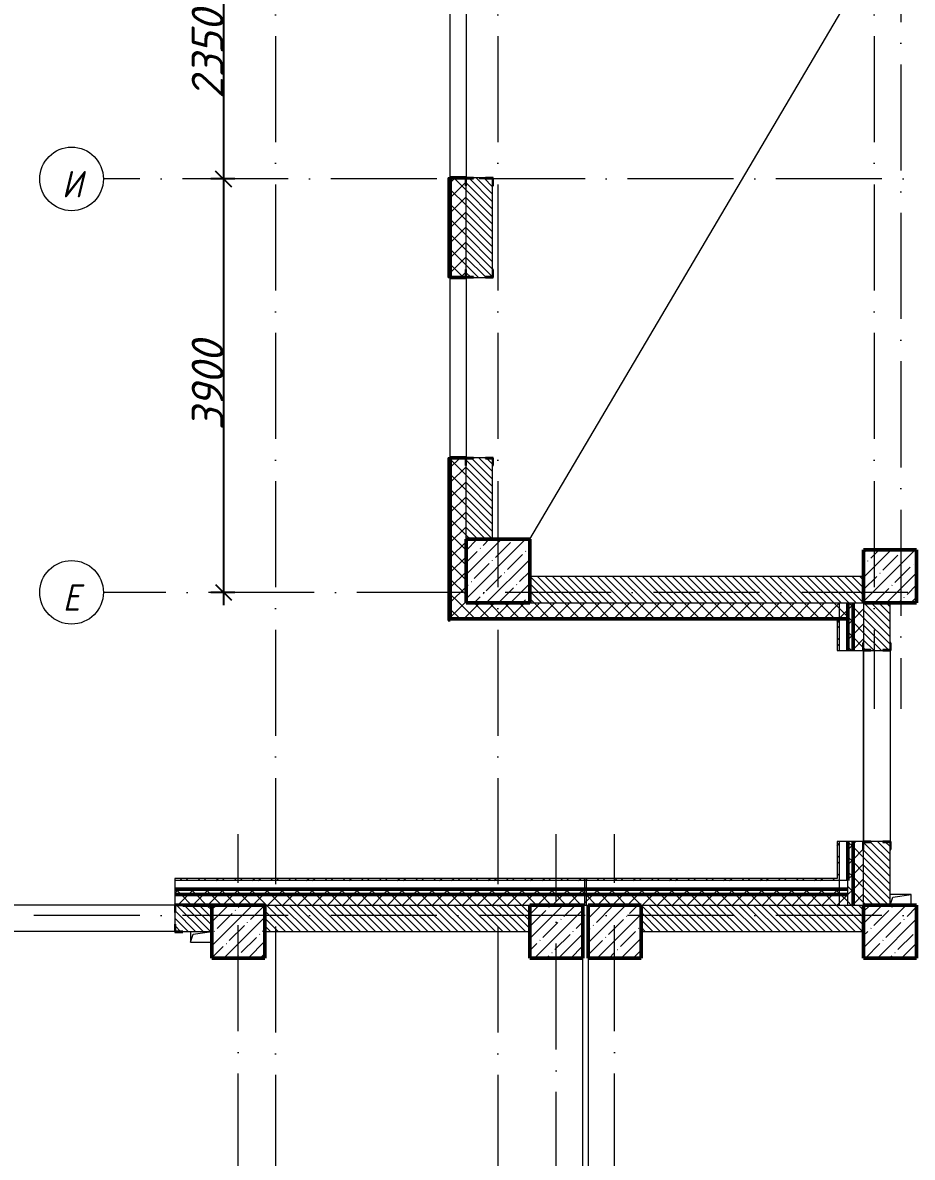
# Model space of a CAD drawing. Header units: millimetres. Extents: x -537608 to 253996, y -217170 to 186033.
# Drawn here: x -112119 to -103725, y 90285 to 100989 of the extents above; entities that cross this region are included whole.
import ezdxf

# ---------------------------------------------------------------- set-up
doc = ezdxf.new("R2010")
doc.units = ezdxf.units.MM
doc.linetypes.add('50_200_ШТРИХ_1Т_ш5_п1_п1_', pattern=[1400, 1000, -200, 0, -200])
for name, color, linetype, lineweight in [('A-____-____-DIMS', 7, 'Continuous', 9), ('A-DETL-____-OTLN-4', 7, 'Continuous', 18), ('A-FLOR-____-OTLN', 7, 'Continuous', 9), ('A-GENM-____-MCUT', 7, 'Continuous', 25), ('A-GENM-____-OTLN', 7, 'Continuous', 9), ('A-GENM-____-OTLN-1', 7, 'Continuous', 25), ('A-WALL-____-MCUT-2', 7, 'Continuous', 50), ('A-WALL-____-MCUT-3', 7, 'Continuous', 9), ('A-WALL-____-OTLN', 7, 'Continuous', 9), ('A-WALL-____-PATT-1', 7, 'Continuous', 9), ('A-WALL-FNSH-MCUT-1', 7, 'Continuous', 9), ('S-COLS-____-MCUT', 7, 'Continuous', 50), ('S-COLS-____-OTLN', 7, 'Continuous', 9), ('S-GRID-____-IDEN', 7, 'Continuous', 9), ('S-GRID-____-OTLN-1', 7, '50_200_ШТРИХ_1Т_ш5_п1_п1_', 9)]:
    doc.layers.add(name, color=color, linetype=linetype, lineweight=lineweight)
doc.styles.add('ISOCPEUR_I', font='isocpeui.ttf', dxfattribs={"height": 300})
doc.dimstyles.new('ISO-2_5_0_9К_БОЛЬШОЙ_ОСИ', dxfattribs={"dimscale": 304.8, "dimtxt": 248.995294, "dimasz": 0.492126, "dimexe": 0.393701, "dimexo": 0, "dimgap": 0, "dimtad": 1, "dimdec": 0, "dimzin": 0, "dimdsep": 46, "dimtxsty": 'ISOCPEUR_I', "dimblk1": 'OBLIQUE', "dimblk2": 'OBLIQUE', "dimsah": 1, "dimcen": 0.09, "dimdle": 0.393701, "dimazin": 0, "dimtfac": 1, "dimtdec": 4, "dimtix": 1, "dimtmove": 0, "dimatfit": 3, "dimfxl": 1, "dimtvp": 1, "dimtolj": 1, "dimtzin": 0, "dimarcsym": 2})
pattern_1 = [(45, (-178684.97, 83184.24), (-70.71068, 70.71068), []), (135, (-178684.97, 83184.24), (-70.71068, -70.71068), [])]
pattern_2 = [(45, (-178684.97, 83184.24), (-85.53659, 85.53659), []), (45, (-178627.95, 83184.24), (-85.53659, 85.53659), [])]
pattern_3 = [(135, (-178684.97, 83184.237), (-35.35534, -35.35534), [])]

# ---------------------------------------------------------------- blocks, each defined once
blk = doc.blocks.new('BSC_Колонна _Прямоугольная - 600х600-V84-АР1_План отверстий 3 этажа в осях 1-64_А-ГГ')
at = {"layer": 'S-COLS-____-OTLN'}
h = blk.add_hatch(dxfattribs=at)
h.set_pattern_fill('FP_121', color=256, style=0, pattern_type=2)
h.set_pattern_definition([(45, (-71050, -12631.04), (-114.04925, 114.04925), []), (45, (-70935.95, -12631.04), (-114.04925, 114.04925), [201.613, -40.323, 3.353, -36.97])])
h.paths.add_polyline_path([(-300, -300), (300, -300), (300, 300), (-300, 300)], flags=0)
at = {"layer": 'S-COLS-____-MCUT'}
for p, q in [((300, 300), (-300, 300)), ((-300, 300), (-300, -300)), ((300, -300), (300, 300)), ((-300, -300), (300, -300))]:
    blk.add_line(p, q, dxfattribs=at)
blk = doc.blocks.new('BSC_Колонна _Прямоугольная - 500х500-V117-АР1_План отверстий 3 этажа в осях 1-64_А-ГГ')
at = {"layer": 'S-COLS-____-OTLN'}
h = blk.add_hatch(dxfattribs=at)
h.set_pattern_fill('FP_140', color=256, style=0, pattern_type=2)
h.set_pattern_definition([(45, (-68600, -9231.04), (-114.04925, 114.04925), []), (45, (-68485.95, -9231.04), (-114.04925, 114.04925), [201.613, -40.323, 3.353, -36.97])])
h.paths.add_polyline_path([(-250, -250), (250, -250), (250, 250), (-250, 250)], flags=0)
at = {"layer": 'S-COLS-____-MCUT'}
for p, q in [((250, 250), (-250, 250)), ((-250, 250), (-250, -250)), ((250, -250), (250, 250)), ((-250, -250), (250, -250))]:
    blk.add_line(p, q, dxfattribs=at)
blk = doc.blocks.new('BSC_Колонна _Прямоугольная - 500х500-V133-АР1_План отверстий 3 этажа в осях 1-64_А-ГГ')
at = {"layer": 'S-COLS-____-OTLN'}
h = blk.add_hatch(dxfattribs=at)
h.set_pattern_fill('FP_156', color=256, style=0, pattern_type=2)
h.set_pattern_definition([(45, (-72150, -9231.04), (-114.04925, 114.04925), []), (45, (-72035.95, -9231.04), (-114.04925, 114.04925), [201.613, -40.323, 3.353, -36.97])])
h.paths.add_polyline_path([(-250, -250), (250, -250), (250, 250), (-250, 250)], flags=0)
at = {"layer": 'S-COLS-____-MCUT'}
for p, q in [((250, 250), (-250, 250)), ((-250, 250), (-250, -250)), ((250, -250), (250, 250)), ((-250, -250), (250, -250))]:
    blk.add_line(p, q, dxfattribs=at)
blk = doc.blocks.new('BSC_Колонна _Прямоугольная - 500х500-V134-АР1_План отверстий 3 этажа в осях 1-64_А-ГГ')
at = {"layer": 'S-COLS-____-OTLN'}
h = blk.add_hatch(dxfattribs=at)
h.set_pattern_fill('FP_157', color=256, style=0, pattern_type=2)
h.set_pattern_definition([(45, (-71600, -9231.04), (-114.04925, 114.04925), []), (45, (-71485.95, -9231.04), (-114.04925, 114.04925), [201.613, -40.323, 3.353, -36.97])])
h.paths.add_polyline_path([(-250, -250), (250, -250), (250, 250), (-250, 250)], flags=0)
at = {"layer": 'S-COLS-____-MCUT'}
for p, q in [((250, 250), (-250, 250)), ((-250, 250), (-250, -250)), ((250, -250), (250, 250)), ((-250, -250), (250, -250))]:
    blk.add_line(p, q, dxfattribs=at)
blk = doc.blocks.new('BSC_Колонна _Прямоугольная - 500х500-V154-АР1_План отверстий 3 этажа в осях 1-64_А-ГГ')
at = {"layer": 'S-COLS-____-OTLN'}
h = blk.add_hatch(dxfattribs=at)
h.set_pattern_fill('FP_177', color=256, style=0, pattern_type=2)
h.set_pattern_definition([(45, (-74750, -12581.04), (-114.04925, 114.04925), []), (45, (-74635.95, -12581.04), (-114.04925, 114.04925), [201.613, -40.323, 3.353, -36.97])])
h.paths.add_polyline_path([(-250, -250), (250, -250), (250, 250), (-250, 250)], flags=0)
at = {"layer": 'S-COLS-____-MCUT'}
for p, q in [((250, 250), (-250, 250)), ((-250, 250), (-250, -250)), ((250, -250), (250, 250)), ((-250, -250), (250, -250))]:
    blk.add_line(p, q, dxfattribs=at)
blk = doc.blocks.new('BSC_Колонна _Прямоугольная - 500х500-V159-АР1_План отверстий 3 этажа в осях 1-64_А-ГГ')
at = {"layer": 'S-COLS-____-OTLN'}
h = blk.add_hatch(dxfattribs=at)
h.set_pattern_fill('FP_183', color=256, style=0, pattern_type=2)
h.set_pattern_definition([(45, (-74750, -9231.04), (-114.04925, 114.04925), []), (45, (-74635.95, -9231.04), (-114.04925, 114.04925), [201.613, -40.323, 3.353, -36.97])])
h.paths.add_polyline_path([(-250, -250), (250, -250), (250, 250), (-250, 250), (-250, 103)], flags=0)
at = {"layer": 'S-COLS-____-MCUT'}
for p, q in [((250, 250), (-250, 250)), ((-250, 250), (-250, -250)), ((250, -250), (250, 250)), ((-250, -250), (250, -250))]:
    blk.add_line(p, q, dxfattribs=at)
blk = doc.blocks.new('Фахверк_СКБ_Уголок - 250_3380-27498580-АР1_План отверстий 3 этажа в осях 1-64_А-ГГ')
at = {"layer": 'A-GENM-____-MCUT'}
for p, q in [((200, 181), (125, 181)), ((125, 181), (125, 106)), ((131, 106), (131, 175)), ((131, 175), (200, 175)), ((200, 175), (200, 181)), ((125, 106), (131, 106)), ((131, -6), (125, -6)), ((125, -6), (125, -81)), ((125, -81), (200, -81)), ((131, -75), (131, -6)), ((200, -75), (131, -75)), ((200, -81), (200, -75))]:
    blk.add_line(p, q, dxfattribs=at)
blk = doc.blocks.new('Фахверк_СКБ_Уголок - 250_2700-27497298-АР1_План отверстий 3 этажа в осях 1-64_А-ГГ')
at = {"layer": 'A-GENM-____-MCUT'}
for p, q in [((200, 181), (125, 181)), ((125, 181), (125, 106)), ((131, 106), (131, 175)), ((131, 175), (200, 175)), ((200, 175), (200, 181)), ((125, 106), (131, 106)), ((131, -6), (125, -6)), ((125, -6), (125, -81)), ((125, -81), (200, -81)), ((131, -75), (131, -6)), ((200, -75), (131, -75)), ((200, -81), (200, -75))]:
    blk.add_line(p, q, dxfattribs=at)
blk = doc.blocks.new('AR_Отверстие прямоугольное _в плите_ - AR_Отверстие прямоугольное _в плите_-V180-АР1_План отверстий 3 этажа в осях 1-64_А-ГГ')
at = {"layer": 'A-GENM-____-OTLN'}
for p, q in [((-100, 50), (-100, -50)), ((-100, -50), (-75, 25)), ((-75, 25), (100, 50)), ((-100, -50), (100, -50))]:
    blk.add_line(p, q, dxfattribs=at)
blk = doc.blocks.new('AR_Отверстие прямоугольное _в плите_ - AR_Отверстие прямоугольное _в плите_-30510746-АР1_План отверстий 3 этажа в осях 1-64_А-ГГ')
at = {"layer": 'A-GENM-____-OTLN'}
for p, q in [((100, 50), (-100, 50)), ((-100, -50), (-75, 25)), ((-75, 25), (100, 50)), ((100, -50), (100, 50))]:
    blk.add_line(p, q, dxfattribs=at)
blk = doc.blocks.new('Стены 6 - Стены 4-31195849-АР1_План отверстий 3 этажа в осях 1-64_А-ГГ')
at = {"layer": 'A-WALL-____-MCUT-3'}
for p, q in [((-1799, 41030), (-1799, 41010)), ((-1549, 41030), (-1799, 41030)), ((-1799, 41010), (-1549, 41010)), ((-1549, 41010), (-1549, 41030))]:
    blk.add_line(p, q, dxfattribs=at)
blk = doc.blocks.new('Ось сетки - Круг_Ø6_00__ISO-2_5_0_9K_-25732049-АР1_План отверстий 3 этажа в осях 1-64_А-ГГ')
at = {"layer": 'S-GRID-____-IDEN'}
blk.add_circle((0, 0), 3, dxfattribs=at)
blk = doc.blocks.new('_Oblique')
at = {"color": 0, "linetype": 'ByBlock', "lineweight": -2}
blk.add_line((-0.5, -0.5), (0.5, 0.5), dxfattribs=at)
blk = doc.blocks.new('*D1120')
at = {"layer": 'A-____-____-DIMS', "color": 0, "lineweight": -2, "transparency": 16777216}
for p, q in [((-110225, 101985), (-110225, 99395)), ((-110119, 101865), (-110345, 101865)), ((-110119, 99515), (-110345, 99515))]:
    blk.add_line(p, q, dxfattribs=at)
at = {"layer": 'Defpoints', "color": 0, "transparency": 16777216}
for p in [(-110119, 101865), (-110225, 99515), (-110119, 99515)]:
    blk.add_point(p, dxfattribs=at)
at = {"layer": 'A-____-____-DIMS', "color": 0, "lineweight": -2, "transparency": 16777216, "xscale": 150, "yscale": 150, "zscale": 150}
for p, rotation in [((-110225, 101865), 90), ((-110225, 99515), 270)]:
    blk.add_blockref('_Oblique', p, dxfattribs=dict(at, rotation=rotation))
at = {"layer": 'A-____-____-DIMS', "color": 0, "transparency": 16777216, "insert": (-110375, 100690), "char_height": 300, "width": 758.48, "attachment_point": 5, "rotation": 90, "style": 'ISOCPEUR_I'}
blk.add_mtext('\\A1;2350', dxfattribs=at)
blk = doc.blocks.new('*D1121')
at = {"layer": 'A-____-____-DIMS', "color": 0, "lineweight": -2, "transparency": 16777216}
for p, q in [((-110225, 99635), (-110225, 95495)), ((-110119, 99515), (-110345, 99515)), ((-110119, 95615), (-110345, 95615))]:
    blk.add_line(p, q, dxfattribs=at)
at = {"layer": 'Defpoints', "color": 0, "transparency": 16777216}
for p in [(-110119, 99515), (-110225, 95615), (-110119, 95615)]:
    blk.add_point(p, dxfattribs=at)
at = {"layer": 'A-____-____-DIMS', "color": 0, "lineweight": -2, "transparency": 16777216, "xscale": 150, "yscale": 150, "zscale": 150}
for p, rotation in [((-110225, 99515), 90), ((-110225, 95615), 270)]:
    blk.add_blockref('_Oblique', p, dxfattribs=dict(at, rotation=rotation))
at = {"layer": 'A-____-____-DIMS', "color": 0, "transparency": 16777216, "insert": (-110375, 97565), "char_height": 300, "width": 758.48, "attachment_point": 5, "rotation": 90, "style": 'ISOCPEUR_I'}
blk.add_mtext('\\A1;3900', dxfattribs=at)

msp = doc.modelspace()

# ---------------------------------------------------------------- hatches: boundary and pattern name
at = {"layer": 'A-WALL-____-PATT-1'}
h = msp.add_hatch(dxfattribs=at)
h.set_pattern_fill('FP_1', color=256, style=0, pattern_type=2)
h.set_pattern_definition(pattern_1)
h.paths.add_polyline_path([(-108084.9702, 95515.2788), (-107934.9702, 95515.2788), (-107934.9702, 96810.2788), (-107940.9702, 96810.2788), (-107940.9702, 96885.2788), (-108084.9702, 96885.2788)], flags=0)
h.paths.add_polyline_path([(-108000.0756, 98585.2788), (-107940.9702, 98585.2788), (-107940.9702, 98660.2788), (-107934.9702, 98660.2788), (-107934.9702, 99450.2788), (-107940.9702, 99450.2788), (-107940.9702, 99525.2788), (-108084.9702, 99525.2788), (-108084.9702, 98585.2788)], flags=0)
h.paths.add_polyline_path([(-108000.0756, 101225.2788), (-107940.9702, 101225.2788), (-107940.9702, 101300.2788), (-107934.9702, 101300.2788), (-107934.9702, 102690.2788), (-107940.9702, 102690.2788), (-107940.9702, 102765.2788), (-108084.9702, 102765.2788), (-108084.9702, 101225.2788)], flags=0)
h.paths.add_polyline_path([(-108000.0756, 104465.2788), (-107940.9702, 104465.2788), (-107940.9702, 104540.2788), (-107934.9702, 104540.2788), (-107934.9702, 105330.2788), (-107940.9702, 105330.2788), (-107940.9702, 105405.2788), (-108084.9702, 105405.2788), (-108084.9702, 104465.2788)], flags=0)
h.paths.add_polyline_path([(-108000.0756, 107105.2788), (-107940.9702, 107105.2788), (-107940.9702, 107180.2788), (-107934.9702, 107180.2788), (-107934.9702, 108570.2788), (-107940.9702, 108570.2788), (-107940.9702, 108645.2788), (-108084.9702, 108645.2788), (-108084.9702, 107105.2788)], flags=0)
h.paths.add_polyline_path([(-108084.9702, 110345.2788), (-107940.9702, 110345.2788), (-107940.9702, 110420.2788), (-107934.9702, 110420.2788), (-107934.9702, 111210.2788), (-107940.9702, 111210.2788), (-107940.9702, 111285.2788), (-108084.9702, 111285.2788)], flags=0)
h.paths.add_polyline_path([(-108084.9702, 112985.2788), (-107940.9702, 112985.2788), (-107940.9702, 113060.2788), (-107934.9702, 113060.2788), (-107934.9702, 114450.2788), (-107940.9702, 114450.2788), (-107940.9702, 114525.2788), (-108084.9702, 114525.2788)], flags=0)
h.paths.add_polyline_path([(-108084.9702, 116225.2788), (-107940.9702, 116225.2788), (-107940.9702, 116300.2788), (-107934.9702, 116300.2788), (-107934.9702, 117090.2788), (-107940.9702, 117090.2788), (-107940.9702, 117165.2788), (-108084.9702, 117165.2788)], flags=0)
h.paths.add_polyline_path([(-107940.9702, 118865.2788), (-107940.9702, 118940.2788), (-107934.9702, 118940.2788), (-107934.9702, 120330.2788), (-107940.9702, 120330.2788), (-107940.9702, 120405.2788), (-108084.9702, 120405.2788), (-108084.9702, 118865.2788), (-108000.0756, 118865.2788)], flags=0)
h.paths.add_polyline_path([(-107940.9702, 122105.2788), (-107940.9702, 122180.2788), (-107934.9702, 122180.2788), (-107934.9702, 122970.2788), (-107940.9702, 122970.2788), (-107940.9702, 123045.2788), (-108084.9702, 123045.2788), (-108084.9702, 122105.2788), (-108000.0756, 122105.2788)], flags=0)
h.paths.add_polyline_path([(-107940.9702, 124745.2788), (-107940.9702, 124820.2788), (-107934.9702, 124820.2788), (-107934.9702, 126115.2788), (-108084.9702, 126115.2788), (-108084.9702, 124745.2788), (-108000.0756, 124745.2788)], flags=0)
h = msp.add_hatch(dxfattribs=at)
h.set_pattern_fill('FP_6', color=256, style=0, pattern_type=2)
h.set_pattern_definition(pattern_3)
h.paths.add_polyline_path([(-107753.9702, 96115.2788), (-107684.9702, 96115.2788), (-107684.9702, 96879.2788), (-107753.9702, 96879.2788), (-107753.9702, 96885.2788), (-107865.9702, 96885.2788), (-107865.9702, 96879.2788), (-107934.9702, 96879.2788), (-107934.9702, 96115.2788), (-107865.9702, 96115.2788)], flags=0)
h.paths.add_polyline_path([(-107865.9702, 98585.2788), (-107753.9702, 98585.2788), (-107753.9702, 98591.2788), (-107684.9702, 98591.2788), (-107684.9702, 99519.2788), (-107753.9702, 99519.2788), (-107753.9702, 99525.2788), (-107865.9702, 99525.2788), (-107865.9702, 99519.2788), (-107934.9702, 99519.2788), (-107934.9702, 98591.2788), (-107865.9702, 98591.2788)], flags=0)
h.paths.add_polyline_path([(-107865.9702, 101225.2788), (-107753.9702, 101225.2788), (-107753.9702, 101231.2788), (-107684.9702, 101231.2788), (-107684.9702, 101565.2788), (-107934.9702, 101565.2788), (-107934.9702, 101231.2788), (-107865.9702, 101231.2788)], flags=0)
h = msp.add_hatch(dxfattribs=at)
h.set_pattern_fill('FP_6', color=256, style=0, pattern_type=2)
h.set_pattern_definition(pattern_3)
h.paths.add_polyline_path([(-104184.9702, 95515.2788), (-104184.9702, 95765.2788), (-107334.9702, 95765.2788), (-107334.9702, 95515.2788), (-104465.147, 95515.2788)], flags=0)
h = msp.add_hatch(dxfattribs=at)
h.set_pattern_fill('FP_1', color=256, style=0, pattern_type=2)
h.set_pattern_definition(pattern_1)
h.paths.add_polyline_path([(-104334.9702, 95365.2788), (-104334.9702, 95515.2788), (-108084.9702, 95515.2788), (-108084.9702, 95365.2788), (-104465.147, 95365.2788)], flags=0)
h = msp.add_hatch(dxfattribs=at)
h.set_pattern_fill('FP_1', color=256, style=0, pattern_type=2)
h.set_pattern_definition(pattern_1)
h.paths.add_polyline_path([(-104334.9702, 92665.2788), (-104284.9702, 92665.2788), (-104284.9702, 93265.2788), (-104334.9702, 93265.2788)], flags=0)
h.paths.add_polyline_path([(-104284.9702, 95065.2788), (-104284.9702, 95515.2788), (-104334.9702, 95515.2788), (-104334.9702, 95065.2788)], flags=0)
h = msp.add_hatch(dxfattribs=at)
h.set_pattern_fill('FP_1', color=256, style=0, pattern_type=2)
h.set_pattern_definition(pattern_1)
h.paths.add_polyline_path([(-104184.9702, 92665.2788), (-104184.9702, 93190.2788), (-104190.9702, 93190.2788), (-104190.9702, 93265.2788), (-104284.9702, 93265.2788), (-104284.9702, 92665.2788), (-104190.9702, 92665.2788)], flags=0)
h.paths.add_polyline_path([(-104190.9702, 95065.2788), (-104190.9702, 95140.2788), (-104184.9702, 95140.2788), (-104184.9702, 95515.2788), (-104284.9702, 95515.2788), (-104284.9702, 95065.2788)], flags=0)
h = msp.add_hatch(dxfattribs=at)
h.set_pattern_fill('FP_6', color=256, style=0, pattern_type=2)
h.set_pattern_definition(pattern_3)
h.paths.add_polyline_path([(-104003.9702, 92665.2788), (-103934.9702, 92665.2788), (-103934.9702, 93259.2788), (-104003.9702, 93259.2788), (-104003.9702, 93265.2788), (-104115.9702, 93265.2788), (-104115.9702, 93259.2788), (-104184.9702, 93259.2788), (-104184.9702, 92665.2788), (-104023.2809, 92665.2788)], flags=0)
h.paths.add_polyline_path([(-104003.9702, 95065.2788), (-104003.9702, 95071.2788), (-103934.9702, 95071.2788), (-103934.9702, 95515.2788), (-104184.9702, 95515.2788), (-104184.9702, 95071.2788), (-104115.9702, 95071.2788), (-104115.9702, 95065.2788)], flags=0)
h = msp.add_hatch(dxfattribs=at)
h.set_pattern_fill('FP_3', color=256, style=0, pattern_type=2)
h.set_pattern_definition(pattern_2)
h.paths.add_polyline_path([(-104414.9702, 92895.2788), (-104414.9702, 93265.2788), (-104434.9702, 93265.2788), (-104434.9702, 92895.2788)], flags=0)
h.paths.add_polyline_path([(-104414.9702, 95065.2788), (-104414.9702, 95345.2788), (-104434.9702, 95345.2788), (-104434.9702, 95065.2788)], flags=0)
h = msp.add_hatch(dxfattribs=at)
h.set_pattern_fill('FP_3', color=256, style=0, pattern_type=2)
h.set_pattern_definition(pattern_2)
h.paths.add_polyline_path([(-106819.9702, 92895.2788), (-106819.9702, 92915.2788), (-110684.9702, 92915.2788), (-110684.9702, 92895.2788), (-108000.0756, 92895.2788)], flags=0)
h.paths.add_polyline_path([(-118604.8613, 92895.2788), (-118484.9702, 92895.2788), (-118484.9702, 92915.2788), (-119684.9702, 92915.2788), (-119684.9702, 92895.2788)], flags=0)
h.paths.add_polyline_path([(-122139.7899, 92895.2788), (-121484.9702, 92895.2788), (-121484.9702, 92915.2788), (-122684.9702, 92915.2788), (-122684.9702, 92895.2788)], flags=0)
h.paths.add_polyline_path([(-124484.9702, 92895.2788), (-124484.9702, 92915.2788), (-125684.9702, 92915.2788), (-125684.9702, 92895.2788), (-125674.7185, 92895.2788)], flags=0)
h.paths.add_polyline_path([(-127484.9702, 92895.2788), (-127484.9702, 92915.2788), (-128684.9702, 92915.2788), (-128684.9702, 92895.2788)], flags=0)
h.paths.add_polyline_path([(-131684.9702, 92895.2788), (-130484.9702, 92895.2788), (-130484.9702, 92915.2788), (-131684.9702, 92915.2788)], flags=0)
h.paths.add_polyline_path([(-133484.9702, 92895.2788), (-133484.9702, 92915.2788), (-134684.9702, 92915.2788), (-134684.9702, 92895.2788), (-134512.0399, 92895.2788)], flags=0)
h.paths.add_polyline_path([(-137684.9702, 92895.2788), (-136484.9702, 92895.2788), (-136484.9702, 92915.2788), (-137684.9702, 92915.2788)], flags=0)
h.paths.add_polyline_path([(-139484.9702, 92895.2788), (-139484.9702, 92915.2788), (-140349.9702, 92915.2788), (-140349.9702, 92895.2788), (-139814.4328, 92895.2788)], flags=0)
h = msp.add_hatch(dxfattribs=at)
h.set_pattern_fill('FP_3', color=256, style=0, pattern_type=2)
h.set_pattern_definition(pattern_2)
h.paths.add_polyline_path([(-104434.9702, 92895.2788), (-104434.9702, 92915.2788), (-106799.9702, 92915.2788), (-106799.9702, 92895.2788), (-104465.147, 92895.2788)], flags=0)
h = msp.add_hatch(dxfattribs=at)
h.set_pattern_fill('FP_1', color=256, style=0, pattern_type=2)
h.set_pattern_definition(pattern_1)
h.paths.add_polyline_path([(-104334.9702, 92765.2788), (-104334.9702, 92815.2788), (-110684.9702, 92815.2788), (-110684.9702, 92765.2788), (-104465.147, 92765.2788)], flags=0)
h.paths.add_polyline_path([(-118604.8613, 92765.2788), (-118484.9702, 92765.2788), (-118484.9702, 92815.2788), (-119684.9702, 92815.2788), (-119684.9702, 92765.2788)], flags=0)
h.paths.add_polyline_path([(-121484.9702, 92765.2788), (-121484.9702, 92815.2788), (-122684.9702, 92815.2788), (-122684.9702, 92765.2788), (-122139.7899, 92765.2788)], flags=0)
h.paths.add_polyline_path([(-124484.9702, 92765.2788), (-124484.9702, 92815.2788), (-125684.9702, 92815.2788), (-125684.9702, 92765.2788), (-125674.7185, 92765.2788)], flags=0)
h.paths.add_polyline_path([(-127484.9702, 92765.2788), (-127484.9702, 92815.2788), (-128684.9702, 92815.2788), (-128684.9702, 92765.2788)], flags=0)
h.paths.add_polyline_path([(-131684.9702, 92765.2788), (-130484.9702, 92765.2788), (-130484.9702, 92815.2788), (-131684.9702, 92815.2788)], flags=0)
h.paths.add_polyline_path([(-133484.9702, 92765.2788), (-133484.9702, 92815.2788), (-134684.9702, 92815.2788), (-134684.9702, 92765.2788), (-134512.0399, 92765.2788)], flags=0)
h.paths.add_polyline_path([(-136484.9702, 92765.2788), (-136484.9702, 92815.2788), (-137684.9702, 92815.2788), (-137684.9702, 92765.2788)], flags=0)
h.paths.add_polyline_path([(-139814.4328, 92765.2788), (-139484.9702, 92765.2788), (-139484.9702, 92815.2788), (-140884.9702, 92815.2788), (-140884.9702, 92765.2788)], flags=0)
h.paths.add_polyline_path([(-143884.9702, 92765.2788), (-142684.9702, 92765.2788), (-142684.9702, 92815.2788), (-143884.9702, 92815.2788)], flags=0)
h.paths.add_polyline_path([(-145684.9702, 92765.2788), (-145684.9702, 92815.2788), (-146884.9702, 92815.2788), (-146884.2899, 92765.2788)], flags=0)
h.paths.add_polyline_path([(-148684.9702, 92765.2788), (-148684.9702, 92815.2788), (-149884.9702, 92815.2788), (-149884.9702, 92765.2788)], flags=0)
h.paths.add_polyline_path([(-151684.9702, 92765.2788), (-151684.9702, 92815.2788), (-154854.9702, 92815.2788), (-154854.9702, 92765.2788), (-153954.1471, 92765.2788)], flags=0)
h = msp.add_hatch(dxfattribs=at)
h.set_pattern_fill('FP_1', color=256, style=0, pattern_type=2)
h.set_pattern_definition(pattern_1)
h.paths.add_polyline_path([(-104334.9702, 92665.2788), (-104334.9702, 92765.2788), (-110684.9702, 92765.2788), (-110684.9702, 92671.2788), (-110609.9702, 92671.2788), (-110609.9702, 92665.2788), (-104465.147, 92665.2788)], flags=0)
h.paths.add_polyline_path([(-118604.8613, 92665.2788), (-118559.9702, 92665.2788), (-118559.9702, 92671.2788), (-118484.9702, 92671.2788), (-118484.9702, 92765.2788), (-119684.9702, 92765.2788), (-119684.9702, 92671.2788), (-119609.9702, 92671.2788), (-119609.9702, 92665.2788), (-118834.9702, 92665.2788)], flags=0)
h.paths.add_polyline_path([(-121559.9702, 92665.2788), (-121559.9702, 92671.2788), (-121484.9702, 92671.2788), (-121484.9702, 92765.2788), (-122684.9702, 92765.2788), (-122684.9702, 92671.2788), (-122609.9702, 92671.2788), (-122609.9702, 92665.2788), (-122139.7899, 92665.2788)], flags=0)
h.paths.add_polyline_path([(-124559.9702, 92665.2788), (-124559.9702, 92671.2788), (-124484.9702, 92671.2788), (-124484.9702, 92765.2788), (-125684.9702, 92765.2788), (-125684.9702, 92671.2788), (-125609.9702, 92671.2788), (-125609.9702, 92665.2788), (-124834.9702, 92665.2788)], flags=0)
h.paths.add_polyline_path([(-127559.9702, 92665.2788), (-127559.9702, 92671.2788), (-127484.9702, 92671.2788), (-127484.9702, 92765.2788), (-128684.9702, 92765.2788), (-128684.9702, 92671.2788), (-128609.9702, 92671.2788), (-128609.9702, 92665.2788), (-128334.9702, 92665.2788)], flags=0)
h.paths.add_polyline_path([(-130559.9702, 92665.2788), (-130559.9702, 92671.2788), (-130484.9702, 92671.2788), (-130484.9702, 92765.2788), (-131684.9702, 92765.2788), (-131684.9702, 92671.2788), (-131609.9702, 92671.2788), (-131609.9702, 92665.2788), (-130977.1113, 92665.2788)], flags=0)
h.paths.add_polyline_path([(-134609.9702, 92665.2788), (-133559.9702, 92665.2788), (-133559.9702, 92671.2788), (-133484.9702, 92671.2788), (-133484.9702, 92765.2788), (-134684.9702, 92765.2788), (-134684.9702, 92671.2788), (-134609.9702, 92671.2788)], flags=0)
h.paths.add_polyline_path([(-137334.9702, 92665.2788), (-136559.9702, 92665.2788), (-136559.9702, 92671.2788), (-136484.9702, 92671.2788), (-136484.9702, 92765.2788), (-137684.9702, 92765.2788), (-137684.9702, 92671.2788), (-137609.9702, 92671.2788), (-137609.9702, 92665.2788)], flags=0)
h.paths.add_polyline_path([(-139814.4328, 92665.2788), (-139559.9702, 92665.2788), (-139559.9702, 92671.2788), (-139484.9702, 92671.2788), (-139484.9702, 92765.2788), (-140884.9702, 92765.2788), (-140884.9702, 92665.2788), (-139834.9702, 92665.2788)], flags=0)
h.paths.add_polyline_path([(-143349.3613, 92665.2788), (-142759.9702, 92665.2788), (-142759.9702, 92671.2788), (-142684.9702, 92671.2788), (-142684.9702, 92765.2788), (-143884.9702, 92765.2788), (-143884.9702, 92665.2788), (-143384.9702, 92665.2788)], flags=0)
h.paths.add_polyline_path([(-145759.9702, 92665.2788), (-145759.9702, 92671.2788), (-145684.9702, 92671.2788), (-145684.9702, 92765.2788), (-146884.9702, 92765.2788), (-146884.2899, 92671.2788), (-146809.9702, 92671.2788), (-146809.9702, 92665.2788)], flags=0)
h.paths.add_polyline_path([(-148759.9702, 92665.2788), (-148759.9702, 92671.2788), (-148684.9702, 92671.2788), (-148684.9702, 92765.2788), (-149884.9702, 92765.2788), (-149884.9702, 92665.2788), (-149384.9702, 92665.2788)], flags=0)
h.paths.add_polyline_path([(-151759.9702, 92665.2788), (-151759.9702, 92671.2788), (-151684.9702, 92671.2788), (-151684.9702, 92765.2788), (-154854.9702, 92765.2788), (-154854.9702, 92665.2788), (-152384.9702, 92665.2788)], flags=0)
h = msp.add_hatch(dxfattribs=at)
h.set_pattern_fill('FP_6', color=256, style=0, pattern_type=2)
h.set_pattern_definition(pattern_3)
h.paths.add_polyline_path([(-110609.9702, 92415.2788), (-110334.9702, 92415.2788), (-110334.9702, 92665.2788), (-110678.9702, 92665.2788), (-110678.9702, 92596.2788), (-110684.9702, 92596.2788), (-110684.9702, 92484.2788), (-110678.9702, 92484.2788), (-110678.9702, 92415.2788)], flags=0)
h.paths.add_polyline_path([(-118834.9702, 92415.2788), (-118490.9702, 92415.2788), (-118490.9702, 92484.2788), (-118484.9702, 92484.2788), (-118484.9702, 92596.2788), (-118490.9702, 92596.2788), (-118490.9702, 92665.2788), (-118834.9702, 92665.2788), (-118834.9702, 92518.5939)], flags=0)
h = msp.add_hatch(dxfattribs=at)
h.set_pattern_fill('FP_6', color=256, style=0, pattern_type=2)
h.set_pattern_definition(pattern_3)
h.paths.add_polyline_path([(-107334.9702, 92415.2788), (-107334.9702, 92665.2788), (-109834.9702, 92665.2788), (-109834.9702, 92415.2788), (-108000.0756, 92415.2788)], flags=0)
h = msp.add_hatch(dxfattribs=at)
h.set_pattern_fill('FP_6', color=256, style=0, pattern_type=2)
h.set_pattern_definition(pattern_3)
h.paths.add_polyline_path([(-104184.9702, 92415.2788), (-104184.9702, 92665.2788), (-106284.9702, 92665.2788), (-106284.9702, 92415.2788), (-104465.147, 92415.2788)], flags=0)

# ---------------------------------------------------------------- linework, layer by layer
at = {"layer": 'A-DETL-____-OTLN-4'}
msp.add_line((-107334.9702, 96115.2788), (-89934.9702, 125615.2788), dxfattribs=at)
at = {"layer": 'A-FLOR-____-OTLN'}
for p, q in [((-106834.9702, 89265.2788), (-106834.9702, 92165.2788)), ((-106784.9702, 92165.2788), (-106784.9702, 89265.2788))]:
    msp.add_line(p, q, dxfattribs=at)
at = {"layer": 'A-WALL-____-MCUT-2'}
for p, q in [((-108096.9702, 99525.2788), (-108096.9702, 98585.2788)), ((-108091.9702, 99525.2788), (-108091.9702, 98585.2788)), ((-108084.9702, 99525.2788), (-108084.9702, 98585.2788)), ((-107940.9702, 99525.2788), (-108084.9702, 99525.2788)), ((-108084.9702, 98585.2788), (-107940.9702, 98585.2788)), ((-108096.9702, 96885.2788), (-108096.9702, 95353.2788)), ((-108091.9702, 96885.2788), (-108091.9702, 95358.2788)), ((-108084.9702, 96885.2788), (-108084.9702, 95365.2788)), ((-107940.9702, 96885.2788), (-108084.9702, 96885.2788)), ((-104334.9702, 95065.2788), (-104334.9702, 95515.2788)), ((-104284.9702, 95065.2788), (-104284.9702, 95515.2788)), ((-108084.9702, 95365.2788), (-104334.9702, 95365.2788)), ((-104414.9702, 95345.2788), (-104434.9702, 95345.2788)), ((-104334.9702, 92895.2788), (-104334.9702, 93265.2788)), ((-104284.9702, 92665.2788), (-104284.9702, 93265.2788)), ((-104334.9702, 92815.2788), (-110684.9702, 92815.2788)), ((-104334.9702, 92765.2788), (-110684.9702, 92765.2788)), ((-110609.9702, 92665.2788), (-110334.9702, 92665.2788))]:
    msp.add_line(p, q, dxfattribs=at)
at = {"layer": 'A-WALL-____-MCUT-3'}
for p, q in [((-107934.9702, 98660.2788), (-107934.9702, 99450.2788)), ((-107753.9702, 99525.2788), (-107865.9702, 99525.2788)), ((-107684.9702, 98660.2788), (-107684.9702, 99450.2788)), ((-107865.9702, 98585.2788), (-107753.9702, 98585.2788)), ((-107753.9702, 96885.2788), (-107865.9702, 96885.2788)), ((-107934.9702, 96115.2788), (-107934.9702, 96810.2788)), ((-107684.9702, 96115.2788), (-107684.9702, 96810.2788)), ((-104184.9702, 95765.2788), (-107334.9702, 95765.2788)), ((-107334.9702, 95515.2788), (-104184.9702, 95515.2788)), ((-104414.9702, 95515.2788), (-104414.9702, 95065.2788)), ((-104184.9702, 95515.2788), (-104184.9702, 95140.2788)), ((-103934.9702, 95140.2788), (-103934.9702, 95515.2788)), ((-104414.9702, 95065.2788), (-104190.9702, 95065.2788)), ((-104115.9702, 95065.2788), (-104003.9702, 95065.2788)), ((-104414.9702, 93265.2788), (-104414.9702, 92665.2788)), ((-104190.9702, 93265.2788), (-104414.9702, 93265.2788)), ((-104003.9702, 93265.2788), (-104115.9702, 93265.2788)), ((-104184.9702, 92665.2788), (-104184.9702, 93190.2788)), ((-103934.9702, 92665.2788), (-103934.9702, 93190.2788)), ((-104334.9702, 92895.2788), (-110684.9702, 92895.2788)), ((-110684.9702, 92895.2788), (-110684.9702, 92671.2788)), ((-104334.9702, 92665.2788), (-104334.9702, 92895.2788)), ((-110684.9702, 92596.2788), (-110684.9702, 92484.2788)), ((-109834.9702, 92665.2788), (-107334.9702, 92665.2788)), ((-106834.9702, 92665.2788), (-106784.9702, 92665.2788)), ((-106284.9702, 92665.2788), (-104184.9702, 92665.2788)), ((-110609.9702, 92415.2788), (-110334.9702, 92415.2788)), ((-109834.9702, 92415.2788), (-107334.9702, 92415.2788)), ((-106284.9702, 92415.2788), (-104184.9702, 92415.2788))]:
    msp.add_line(p, q, dxfattribs=at)
at = {"layer": 'A-WALL-____-OTLN'}
for p, q in [((-108084.9702, 99525.2788), (-108084.9702, 101225.2788)), ((-107934.9702, 101225.2788), (-107934.9702, 99525.2788)), ((-108084.9702, 96885.2788), (-108084.9702, 98585.2788)), ((-107934.9702, 98585.2788), (-107934.9702, 96885.2788)), ((-104184.9702, 95065.2788), (-104184.9702, 93265.2788)), ((-104184.9702, 93265.2788), (-104184.9702, 95065.2788)), ((-103934.9702, 95065.2788), (-103934.9702, 93265.2788)), ((-110684.9702, 92665.2788), (-115834.9702, 92665.2788)), ((-110684.9702, 92415.2788), (-115834.9702, 92415.2788))]:
    msp.add_line(p, q, dxfattribs=at)
at = {"layer": 'A-WALL-FNSH-MCUT-1'}
for p, q in [((-108084.9702, 99525.2788), (-108104.9702, 99525.2788)), ((-108104.9702, 99525.2788), (-108104.9702, 98585.2788)), ((-108104.9702, 98585.2788), (-108084.9702, 98585.2788)), ((-108084.9702, 96885.2788), (-108104.9702, 96885.2788)), ((-108104.9702, 96885.2788), (-108104.9702, 95345.2788)), ((-108084.9702, 95365.2788), (-108084.9702, 96885.2788)), ((-108104.9702, 95345.2788), (-108084.9702, 95345.2788)), ((-104434.9702, 95345.2788), (-104434.9702, 95065.2788)), ((-104434.9702, 95065.2788), (-104414.9702, 95065.2788)), ((-104434.9702, 93265.2788), (-104434.9702, 92915.2788)), ((-104414.9702, 93265.2788), (-104434.9702, 93265.2788)), ((-106819.9702, 92915.2788), (-110684.9702, 92915.2788)), ((-110684.9702, 92915.2788), (-110684.9702, 92895.2788)), ((-106819.9702, 92895.2788), (-106819.9702, 92915.2788)), ((-104434.9702, 92915.2788), (-106799.9702, 92915.2788)), ((-106799.9702, 92915.2788), (-106799.9702, 92895.2788)), ((-110684.9702, 92895.2788), (-110684.9702, 92895.2788))]:
    msp.add_line(p, q, dxfattribs=at)
at = {"layer": 'S-GRID-____-OTLN-1'}
for p, q in [((-109734.9702, 133065.1964), (-109734.9702, 78701.6305)), ((-107634.9702, 133065.1964), (-107634.9702, 78874.2257)), ((-104084.9702, 133065.1964), (-104084.9702, 94515.2788)), ((-103834.9702, 132797.0001), (-103834.9702, 94515.2788)), ((-74610.5636, 99515.2788), (-111358.1997, 99515.2788)), ((-88366.1829, 95615.2788), (-111358.1997, 95615.2788)), ((-110084.9702, 78874.2257), (-110084.9702, 93334.7762)), ((-107084.9702, 78701.6305), (-107084.9702, 93334.7762)), ((-106534.9702, 78874.2257), (-106534.9702, 93334.7762)), ((-74610.5636, 92565.2788), (-183114.8259, 92565.2788))]:
    msp.add_line(p, q, dxfattribs=at)

# ---------------------------------------------------------------- block references
at = {"layer": 'A-GENM-____-OTLN'}
for name, p in [('AR_Отверстие прямоугольное _в плите_ - AR_Отверстие прямоугольное _в плите_-30510746-АР1_План отверстий 3 этажа в осях 1-64_А-ГГ', (-103834.9702, 92715.2788)), ('AR_Отверстие прямоугольное _в плите_ - AR_Отверстие прямоугольное _в плите_-V180-АР1_План отверстий 3 этажа в осях 1-64_А-ГГ', (-110434.9702, 92365.2788))]:
    msp.add_blockref(name, p, dxfattribs=at)
at = {"layer": 'A-GENM-____-OTLN-1'}
for name, p, rotation in [('Фахверк_СКБ_Уголок - 250_3380-27498580-АР1_План отверстий 3 этажа в осях 1-64_А-ГГ', (-107859.9702, 99650.2788), 269.9999999999999), ('Фахверк_СКБ_Уголок - 250_3380-27498580-АР1_План отверстий 3 этажа в осях 1-64_А-ГГ', (-107759.9702, 98460.2788), 89.99999999999991), ('Фахверк_СКБ_Уголок - 250_3380-27498580-АР1_План отверстий 3 этажа в осях 1-64_А-ГГ', (-107859.9702, 97010.2788), 269.9999999999999), ('Фахверк_СКБ_Уголок - 250_2700-27497298-АР1_План отверстий 3 этажа в осях 1-64_А-ГГ', (-104009.9702, 94940.2788), 89.9999999999999), ('Фахверк_СКБ_Уголок - 250_2700-27497298-АР1_План отверстий 3 этажа в осях 1-64_А-ГГ', (-104109.9702, 93390.2788), 269.9999999999999)]:
    msp.add_blockref(name, p, dxfattribs=dict(at, rotation=rotation))
msp.add_blockref('Фахверк_СКБ_Уголок - 250_2700-27497298-АР1_План отверстий 3 этажа в осях 1-64_А-ГГ', (-110809.9702, 92490.2788), dxfattribs=at)
at = {"layer": 'A-WALL-____-OTLN', "rotation": 89.9999999999999}
msp.add_blockref('Стены 6 - Стены 4-31195849-АР1_План отверстий 3 этажа в осях 1-64_А-ГГ', (-65789.7282, 94463.7906), dxfattribs=at)
at = {"layer": 'S-COLS-____-OTLN'}
for name, p in [('BSC_Колонна _Прямоугольная - 600х600-V84-АР1_План отверстий 3 этажа в осях 1-64_А-ГГ', (-107634.9702, 95815.2788)), ('BSC_Колонна _Прямоугольная - 500х500-V154-АР1_План отверстий 3 этажа в осях 1-64_А-ГГ', (-103934.9702, 95765.2788)), ('BSC_Колонна _Прямоугольная - 500х500-V117-АР1_План отверстий 3 этажа в осях 1-64_А-ГГ', (-110084.9702, 92415.2788)), ('BSC_Колонна _Прямоугольная - 500х500-V134-АР1_План отверстий 3 этажа в осях 1-64_А-ГГ', (-107084.9702, 92415.2788)), ('BSC_Колонна _Прямоугольная - 500х500-V133-АР1_План отверстий 3 этажа в осях 1-64_А-ГГ', (-106534.9702, 92415.2788)), ('BSC_Колонна _Прямоугольная - 500х500-V159-АР1_План отверстий 3 этажа в осях 1-64_А-ГГ', (-103934.9702, 92415.2788))]:
    msp.add_blockref(name, p, dxfattribs=at)
at = {"layer": 'S-GRID-____-IDEN', "xscale": 99.99999999999993, "yscale": 99.99999999999993, "zscale": 99.99999999999993}
for p, rotation in [((-111658.1997, 99515.2788), 89.99999999999982), ((-111658.1997, 95615.2788), 89.9999999999998)]:
    msp.add_blockref('Ось сетки - Круг_Ø6_00__ISO-2_5_0_9K_-25732049-АР1_План отверстий 3 этажа в осях 1-64_А-ГГ', p, dxfattribs=dict(at, rotation=rotation))

# ---------------------------------------------------------------- texts
at = {"layer": 'S-GRID-____-IDEN', "char_height": 250, "attachment_point": 1, "style": 'ISOCPEUR_I'}
for s, insert, width in [('\\fISOCPEUR|b0|i1|c204|p34|;\\W.9;И', (-111751.0202, 99591.3547), 223.670812), ('\\fISOCPEUR|b0|i1|c204|p34|;\\W.9;Е', (-111742.0202, 95691.3547), 202.02525)]:
    msp.add_mtext(s, dxfattribs=dict(at, insert=insert, width=width))

# ---------------------------------------------------------------- dimensions: what is measured, and where the dimension line sits
at = {"layer": 'A-____-____-DIMS'}
for base, p1, p2, override, picture, middle in [((-110224.6122, 99515.2788), (-110118.5462, 101865.2788), (-110118.5462, 99515.2788), {"dimpost": '<>', "dimfxl": 2350}, '*D1120', (-110374.6122, 100690.2788)), ((-110224.6122, 95615.2788), (-110118.5462, 99515.2788), (-110118.5462, 95615.2788), {"dimpost": '<>', "dimfxl": 3900}, '*D1121', (-110374.6122, 97565.2788))]:
    dim = msp.add_linear_dim(base=base, p1=p1, p2=p2, angle=90, dimstyle='ISO-2_5_0_9К_БОЛЬШОЙ_ОСИ', override=override, dxfattribs=at)
    dim.commit()
    dim.dimension.update_dxf_attribs({"geometry": picture, "text_midpoint": middle})

doc.saveas('drawing.dxf')
